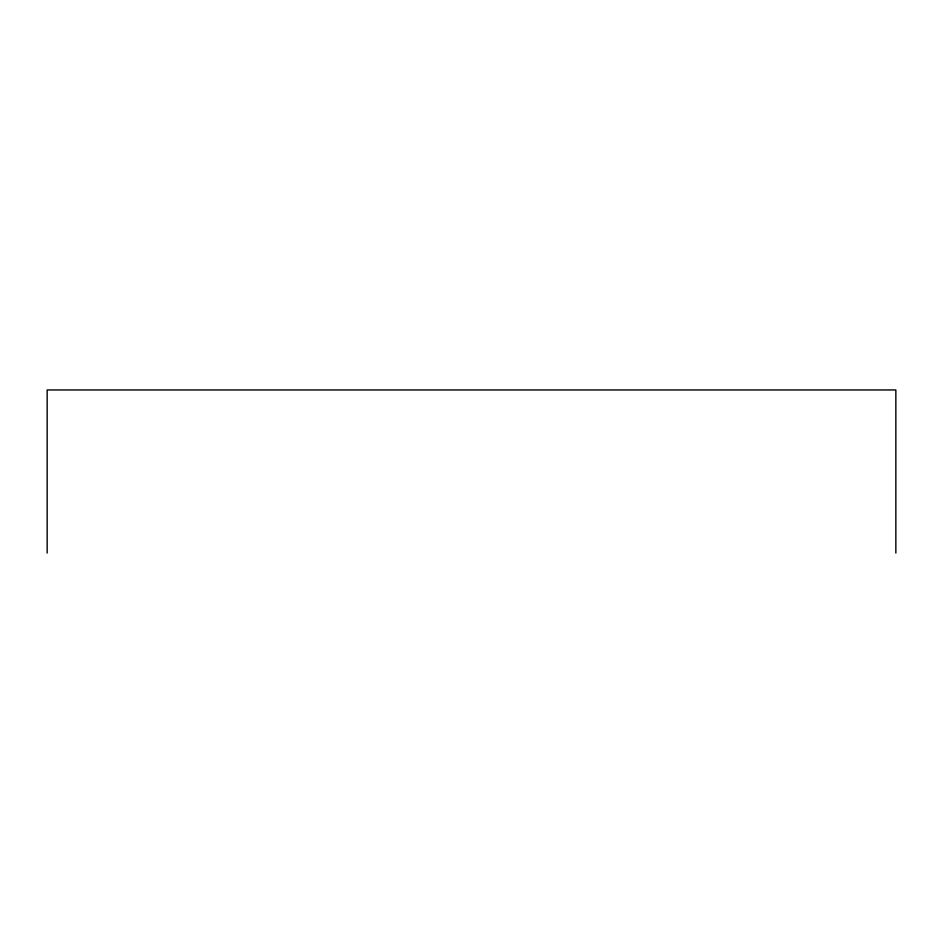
<?xml version="1.0" encoding="UTF-8"?>
<svg xmlns="http://www.w3.org/2000/svg" width="943" height="943" viewBox="0 0 943 943"><rect width="100%" height="100%" fill="white"/><g stroke="black" fill="none" stroke-linecap="round" stroke-linejoin="round"><path stroke-width="1.41" d="M895.85 553.046L895.85 389.954L47.15 389.954L47.15 553.046"/></g></svg>
